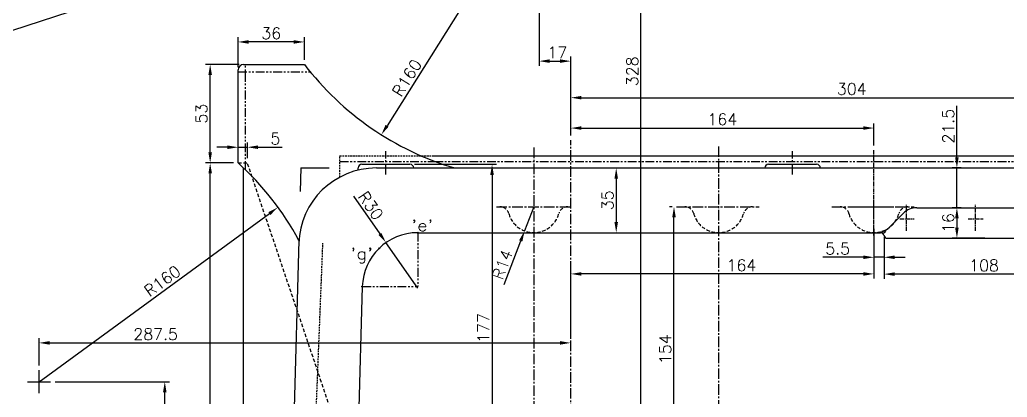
# Model space of a CAD drawing. Header units: millimetres. Extents: x -3508 to 12243, y -3609 to 4092.
# Drawn here: x 7053 to 7587, y 3577 to 3781 of the extents above; entities that cross this region are included whole.
import ezdxf

# ---------------------------------------------------------------- set-up
doc = ezdxf.new("R2010")
doc.units = ezdxf.units.MM
doc.header["$LTSCALE"] = 0.3
doc.header["$PDSIZE"] = -50
for name, pattern in [('CENTER2', [28.575, 19.05, -3.175, 3.175, -3.175]), ('HIDDEN', [9.525, 6.35, -3.175]), ('HIDDEN2', [4.7625, 3.175, -1.5875]), ('PHANTOM2', [31.75, 15.875, -3.175, 3.175, -3.175, 3.175, -3.175])]:
    doc.linetypes.add(name, pattern=pattern)
for name, color, linetype in [('center', 1, 'CENTER2'), ('CHAIN ...', 8, 'PHANTOM2'), ('h', 4, 'HIDDEN'), ('hidden', 4, 'HIDDEN2')]:
    doc.layers.add(name, color=color, linetype=linetype)
doc.styles.add('rs', font='romans.shx')
doc.styles.get("Standard").update_dxf_attribs({"font": 'romans.shx', "width": 1.2})
doc.dimstyles.new('sarab', dxfattribs={"dimscale": 3, "dimtxt": 2.5, "dimasz": 2.3, "dimexe": 1, "dimexo": 1, "dimtad": 1, "dimdec": 3, "dimdsep": 46, "dimtxsty": 'rs', "dimcen": 0, "dimclrd": 1, "dimclre": 1, "dimclrt": 7, "dimadec": 3, "dimazin": 2, "dimtfac": 1, "dimtdec": 3, "dimtmove": 0, "dimatfit": 3, "dimfxl": 0, "dimarcsym": 0})

# ---------------------------------------------------------------- blocks, each defined once
blk = doc.blocks.new('*D483')
at = {"color": 1, "lineweight": -2, "transparency": 16777216}
for p, q in [((7168.4, 3703.54), (7153.28, 3703.54)), ((7155.78, 3353.76), (7155.78, 3697.79)), ((7168.4, 3348.01), (7153.28, 3348.01))]:
    blk.add_line(p, q, dxfattribs=at)
at = {"color": 1, "transparency": 16777216}
for points in [[(7154.82, 3697.79), (7156.74, 3697.79), (7155.78, 3703.54)], [(7154.82, 3353.76), (7156.74, 3353.76), (7155.78, 3348.01)]]:
    blk.add_solid(points, dxfattribs=at)
at = {"layer": 'Defpoints', "color": 0, "transparency": 16777216}
for p in [(7155.78, 3703.54), (7170.9, 3703.54), (7170.9, 3348.01)]:
    blk.add_point(p, dxfattribs=at)
at = {"color": 7, "transparency": 16777216, "insert": (7151.09, 3525.77), "char_height": 6.25, "attachment_point": 5, "rotation": 90, "style": 'rs'}
blk.add_mtext('355.5', dxfattribs=at)
blk = doc.blocks.new('*D486')
at = {"color": 1, "lineweight": -2, "transparency": 16777216}
for p, q in [((7353.4, 3700.77), (7377.99, 3700.77)), ((7375.49, 3695.02), (7375.49, 3671.52)), ((7353.4, 3665.77), (7377.99, 3665.77))]:
    blk.add_line(p, q, dxfattribs=at)
at = {"color": 1, "transparency": 16777216}
for points in [[(7374.53, 3695.02), (7376.45, 3695.02), (7375.49, 3700.77)], [(7374.53, 3671.52), (7376.45, 3671.52), (7375.49, 3665.77)]]:
    blk.add_solid(points, dxfattribs=at)
at = {"layer": 'Defpoints', "color": 0, "transparency": 16777216}
for p in [(7350.9, 3700.77), (7350.9, 3665.77), (7375.49, 3665.77)]:
    blk.add_point(p, dxfattribs=at)
at = {"color": 7, "transparency": 16777216, "insert": (7370.8, 3683.27), "char_height": 6.25, "attachment_point": 5, "rotation": 90, "style": 'rs'}
blk.add_mtext('35', dxfattribs=at)
blk = doc.blocks.new('*D489')
at = {"color": 1, "lineweight": -2, "transparency": 16777216}
blk.add_line((7063.22, 3585.2), (7187.81, 3676.13), dxfattribs=at)
at = {"color": 1, "transparency": 16777216}
blk.add_solid([(7187.25, 3676.91), (7188.38, 3675.36), (7192.46, 3679.52)], dxfattribs=at)
at = {"layer": 'Defpoints', "color": 0, "transparency": 16777216}
for p in [(7192.46, 3679.52), (7063.22, 3585.2)]:
    blk.add_point(p, dxfattribs=at)
at = {"color": 7, "transparency": 16777216, "insert": (7129.9, 3639.67), "char_height": 6.25, "attachment_point": 5, "rotation": 36.1226, "style": 'rs'}
blk.add_mtext('R160', dxfattribs=at)
blk = doc.blocks.new('*D703')
at = {"color": 1, "lineweight": -2, "transparency": 16777216}
for p, q in [((7071.97, 3585.2), (7133.73, 3585.2)), ((7131.23, 3531.52), (7131.23, 3579.45)), ((7131.23, 3525.77), (7128.73, 3525.77))]:
    blk.add_line(p, q, dxfattribs=at)
at = {"color": 1, "transparency": 16777216}
for points in [[(7130.27, 3579.45), (7132.19, 3579.45), (7131.23, 3585.2)], [(7130.27, 3531.52), (7132.19, 3531.52), (7131.23, 3525.77)]]:
    blk.add_solid(points, dxfattribs=at)
at = {"layer": 'Defpoints', "color": 0, "transparency": 16777216}
for p in [(7069.47, 3585.2), (7131.23, 3585.2), (7133.73, 3525.77)]:
    blk.add_point(p, dxfattribs=at)
at = {"color": 7, "transparency": 16777216, "insert": (7126.54, 3555.49), "char_height": 6.25, "attachment_point": 5, "rotation": 90, "style": 'rs'}
blk.add_mtext('59.5', dxfattribs=at)
blk = doc.blocks.new('*D704')
at = {"color": 1, "lineweight": -2, "transparency": 16777216}
for p, q in [((7063.22, 3593.95), (7063.22, 3608.68)), ((7068.97, 3606.18), (7345.15, 3606.18))]:
    blk.add_line(p, q, dxfattribs=at)
at = {"color": 1, "transparency": 16777216}
for points in [[(7068.97, 3607.14), (7068.97, 3605.22), (7063.22, 3606.18)], [(7345.15, 3607.14), (7345.15, 3605.22), (7350.9, 3606.18)]]:
    blk.add_solid(points, dxfattribs=at)
at = {"layer": 'Defpoints', "color": 0, "transparency": 16777216}
for p in [(7350.9, 3606.18), (7350.9, 3606.18), (7063.22, 3591.45)]:
    blk.add_point(p, dxfattribs=at)
at = {"color": 7, "transparency": 16777216, "insert": (7126.27, 3610.87), "char_height": 6.25, "attachment_point": 5, "style": 'rs'}
blk.add_mtext('287.5', dxfattribs=at)
blk = doc.blocks.new('*D709')
at = {"color": 1, "lineweight": -2, "transparency": 16777216}
for p, q in [((7514.9, 3667.82), (7514.9, 3640.97)), ((7350.9, 3608.68), (7350.9, 3645.97)), ((7509.15, 3643.47), (7356.65, 3643.47))]:
    blk.add_line(p, q, dxfattribs=at)
at = {"color": 1, "transparency": 16777216}
for points in [[(7356.65, 3644.43), (7356.65, 3642.51), (7350.9, 3643.47)], [(7509.15, 3644.43), (7509.15, 3642.51), (7514.9, 3643.47)]]:
    blk.add_solid(points, dxfattribs=at)
at = {"layer": 'Defpoints', "color": 0, "transparency": 16777216}
for p in [(7514.9, 3670.32), (7350.9, 3643.47), (7350.9, 3606.18)]:
    blk.add_point(p, dxfattribs=at)
at = {"color": 7, "transparency": 16777216, "insert": (7443.24, 3648.16), "char_height": 6.25, "attachment_point": 5, "style": 'rs'}
blk.add_mtext('164', dxfattribs=at)
blk = doc.blocks.new('*D710')
at = {"color": 1, "lineweight": -2, "transparency": 16777216}
for p, q in [((7514.9, 3663.27), (7514.9, 3649.98)), ((7520.4, 3663.27), (7520.4, 3649.98)), ((7509.15, 3652.48), (7487.18, 3652.48)), ((7520.4, 3652.48), (7514.9, 3652.48)), ((7526.15, 3652.48), (7531.9, 3652.48))]:
    blk.add_line(p, q, dxfattribs=at)
at = {"color": 1, "transparency": 16777216}
for points in [[(7509.15, 3653.43), (7509.15, 3651.52), (7514.9, 3652.48)], [(7526.15, 3653.43), (7526.15, 3651.52), (7520.4, 3652.48)]]:
    blk.add_solid(points, dxfattribs=at)
at = {"layer": 'Defpoints', "color": 0, "transparency": 16777216}
for p in [(7514.9, 3665.77), (7520.4, 3665.77), (7520.4, 3652.48)]:
    blk.add_point(p, dxfattribs=at)
at = {"color": 7, "transparency": 16777216, "insert": (7495.29, 3657.16), "char_height": 6.25, "attachment_point": 5, "style": 'rs'}
blk.add_mtext('5.5', dxfattribs=at)
blk = doc.blocks.new('*D711')
at = {"color": 1, "lineweight": -2, "transparency": 16777216}
for p, q in [((7520.4, 3661.57), (7520.4, 3640.87)), ((7628.57, 3663.27), (7628.57, 3640.87)), ((7622.82, 3643.37), (7526.15, 3643.37))]:
    blk.add_line(p, q, dxfattribs=at)
at = {"color": 1, "transparency": 16777216}
for points in [[(7526.15, 3644.33), (7526.15, 3642.41), (7520.4, 3643.37)], [(7622.82, 3644.33), (7622.82, 3642.41), (7628.57, 3643.37)]]:
    blk.add_solid(points, dxfattribs=at)
at = {"layer": 'Defpoints', "color": 0, "transparency": 16777216}
for p in [(7628.57, 3665.77), (7520.4, 3664.07), (7520.4, 3643.37)]:
    blk.add_point(p, dxfattribs=at)
at = {"color": 7, "transparency": 16777216, "insert": (7574.49, 3648.06), "char_height": 6.25, "attachment_point": 5, "style": 'rs'}
blk.add_mtext('108', dxfattribs=at)
blk = doc.blocks.new('*D723')
at = {"color": 1, "lineweight": -2, "transparency": 16777216}
blk.add_line((7333.75, 3854.07), (7251.48, 3723.59), dxfattribs=at)
at = {"color": 1, "transparency": 16777216}
blk.add_solid([(7250.67, 3724.1), (7252.29, 3723.08), (7248.41, 3718.73)], dxfattribs=at)
at = {"layer": 'Defpoints', "color": 0, "transparency": 16777216}
for p in [(7333.75, 3854.07), (7248.41, 3718.73)]:
    blk.add_point(p, dxfattribs=at)
at = {"color": 7, "transparency": 16777216, "insert": (7262.27, 3749.49), "char_height": 6.25, "attachment_point": 5, "rotation": 57.7679, "style": 'rs'}
blk.add_mtext('R160', dxfattribs=at)
blk = doc.blocks.new('*D725')
at = {"color": 1, "lineweight": -2, "transparency": 16777216}
for p, q in [((7333.75, 3845.32), (7333.75, 3756.05)), ((7339.5, 3758.55), (7345.15, 3758.55)), ((7350.9, 3718.39), (7350.9, 3761.05))]:
    blk.add_line(p, q, dxfattribs=at)
at = {"color": 1, "transparency": 16777216}
for points in [[(7339.5, 3759.51), (7339.5, 3757.6), (7333.75, 3758.55)], [(7345.15, 3759.51), (7345.15, 3757.6), (7350.9, 3758.55)]]:
    blk.add_solid(points, dxfattribs=at)
at = {"layer": 'Defpoints', "color": 0, "transparency": 16777216}
for p in [(7333.75, 3847.82), (7350.9, 3758.55), (7350.9, 3715.89)]:
    blk.add_point(p, dxfattribs=at)
at = {"color": 7, "transparency": 16777216, "insert": (7343.63, 3763.24), "char_height": 6.25, "attachment_point": 5, "style": 'rs'}
blk.add_mtext('17', dxfattribs=at)
blk = doc.blocks.new('*D726')
at = {"color": 1, "lineweight": -2, "transparency": 16777216}
for p, q in [((7342.5, 3854.07), (7391.35, 3854.07)), ((7388.85, 3531.52), (7388.85, 3848.32)), ((7353.4, 3525.77), (7391.35, 3525.77))]:
    blk.add_line(p, q, dxfattribs=at)
at = {"color": 1, "transparency": 16777216}
for points in [[(7387.89, 3848.32), (7389.81, 3848.32), (7388.85, 3854.07)], [(7387.89, 3531.52), (7389.81, 3531.52), (7388.85, 3525.77)]]:
    blk.add_solid(points, dxfattribs=at)
at = {"layer": 'Defpoints', "color": 0, "transparency": 16777216}
for p in [(7340, 3854.07), (7388.85, 3854.07), (7350.9, 3525.77)]:
    blk.add_point(p, dxfattribs=at)
at = {"color": 7, "transparency": 16777216, "insert": (7384.17, 3753.04), "char_height": 6.25, "attachment_point": 5, "rotation": 90, "style": 'rs'}
blk.add_mtext('328', dxfattribs=at)
blk = doc.blocks.new('*D419')
at = {"color": 1, "lineweight": -2, "transparency": 16777216}
for p, q in [((7559.81, 3706.52), (7559.81, 3734.45)), ((7562.15, 3700.77), (7557.31, 3700.77)), ((7559.81, 3679.27), (7559.81, 3700.77)), ((7562.15, 3679.27), (7557.31, 3679.27)), ((7559.81, 3673.52), (7559.81, 3667.77))]:
    blk.add_line(p, q, dxfattribs=at)
at = {"color": 1, "transparency": 16777216}
for points in [[(7558.85, 3706.52), (7560.77, 3706.52), (7559.81, 3700.77)], [(7558.85, 3673.52), (7560.77, 3673.52), (7559.81, 3679.27)]]:
    blk.add_solid(points, dxfattribs=at)
at = {"layer": 'Defpoints', "color": 0, "transparency": 16777216}
for p in [(7564.65, 3700.77), (7559.81, 3679.27), (7564.65, 3679.27)]:
    blk.add_point(p, dxfattribs=at)
at = {"color": 7, "transparency": 16777216, "insert": (7555.12, 3723.36), "char_height": 6.25, "attachment_point": 5, "rotation": 90, "style": 'rs'}
blk.add_mtext('21.5', dxfattribs=at)
blk = doc.blocks.new('*D501')
at = {"color": 1, "lineweight": -2, "transparency": 16777216}
for p, q in [((7171.4, 3756.77), (7153.28, 3756.77)), ((7155.78, 3709.29), (7155.78, 3751.02)), ((7168.4, 3703.54), (7153.28, 3703.54))]:
    blk.add_line(p, q, dxfattribs=at)
at = {"color": 1, "transparency": 16777216}
for points in [[(7154.82, 3751.02), (7156.74, 3751.02), (7155.78, 3756.77)], [(7154.82, 3709.29), (7156.74, 3709.29), (7155.78, 3703.54)]]:
    blk.add_solid(points, dxfattribs=at)
at = {"layer": 'Defpoints', "color": 0, "transparency": 16777216}
for p in [(7155.78, 3756.77), (7173.9, 3756.77), (7170.9, 3703.54)]:
    blk.add_point(p, dxfattribs=at)
at = {"color": 7, "transparency": 16777216, "insert": (7151.09, 3730.16), "char_height": 6.25, "attachment_point": 5, "rotation": 90, "style": 'rs'}
blk.add_mtext('53', dxfattribs=at)
blk = doc.blocks.new('*D502')
at = {"color": 1, "lineweight": -2, "transparency": 16777216}
for p, q in [((7170.9, 3755.27), (7170.9, 3771.42)), ((7200.98, 3768.92), (7176.65, 3768.92)), ((7206.73, 3759.27), (7206.73, 3771.42))]:
    blk.add_line(p, q, dxfattribs=at)
at = {"color": 1, "transparency": 16777216}
for points in [[(7176.65, 3769.88), (7176.65, 3767.96), (7170.9, 3768.92)], [(7200.98, 3769.88), (7200.98, 3767.96), (7206.73, 3768.92)]]:
    blk.add_solid(points, dxfattribs=at)
at = {"layer": 'Defpoints', "color": 0, "transparency": 16777216}
for p in [(7170.9, 3768.92), (7206.73, 3756.77), (7170.9, 3752.77)]:
    blk.add_point(p, dxfattribs=at)
at = {"color": 7, "transparency": 16777216, "insert": (7188.82, 3773.61), "char_height": 6.25, "attachment_point": 5, "style": 'rs'}
blk.add_mtext('36', dxfattribs=at)
blk = doc.blocks.new('*D549')
at = {"color": 1, "lineweight": -2, "transparency": 16777216}
for p, q in [((7405.67, 3679.77), (7404.24, 3679.77)), ((7406.74, 3531.52), (7406.74, 3674.02))]:
    blk.add_line(p, q, dxfattribs=at)
at = {"color": 1, "transparency": 16777216}
for points in [[(7405.78, 3674.02), (7407.7, 3674.02), (7406.74, 3679.77)], [(7405.78, 3531.52), (7407.7, 3531.52), (7406.74, 3525.77)]]:
    blk.add_solid(points, dxfattribs=at)
at = {"layer": 'Defpoints', "color": 0, "transparency": 16777216}
for p in [(7406.74, 3679.77), (7408.17, 3679.77), (7406.74, 3525.77)]:
    blk.add_point(p, dxfattribs=at)
at = {"color": 7, "transparency": 16777216, "insert": (7402.05, 3602.77), "char_height": 6.25, "attachment_point": 5, "rotation": 90, "style": 'rs'}
blk.add_mtext('154', dxfattribs=at)
blk = doc.blocks.new('*D554')
at = {"color": 1, "lineweight": -2, "transparency": 16777216}
for p, q in [((7350.9, 3718.39), (7350.9, 3724.85)), ((7514.9, 3712.96), (7514.9, 3724.85)), ((7356.65, 3722.35), (7509.15, 3722.35))]:
    blk.add_line(p, q, dxfattribs=at)
at = {"color": 1, "transparency": 16777216}
for points in [[(7356.65, 3723.31), (7356.65, 3721.4), (7350.9, 3722.35)], [(7509.15, 3723.31), (7509.15, 3721.4), (7514.9, 3722.35)]]:
    blk.add_solid(points, dxfattribs=at)
at = {"layer": 'Defpoints', "color": 0, "transparency": 16777216}
for p in [(7514.9, 3722.35), (7350.9, 3715.89), (7514.9, 3710.46)]:
    blk.add_point(p, dxfattribs=at)
at = {"color": 7, "transparency": 16777216, "insert": (7432.9, 3727.04), "char_height": 6.25, "attachment_point": 5, "style": 'rs'}
blk.add_mtext('164', dxfattribs=at)
blk = doc.blocks.new('*D555')
at = {"color": 1, "lineweight": -2, "transparency": 16777216}
for p, q in [((7350.9, 3718.39), (7350.9, 3741.28)), ((7654.9, 3713), (7654.9, 3741.28)), ((7356.65, 3738.78), (7649.15, 3738.78))]:
    blk.add_line(p, q, dxfattribs=at)
at = {"color": 1, "transparency": 16777216}
for points in [[(7356.65, 3739.73), (7356.65, 3737.82), (7350.9, 3738.78)], [(7649.15, 3739.73), (7649.15, 3737.82), (7654.9, 3738.78)]]:
    blk.add_solid(points, dxfattribs=at)
at = {"layer": 'Defpoints', "color": 0, "transparency": 16777216}
for p in [(7654.9, 3738.78), (7350.9, 3715.89), (7654.9, 3710.5)]:
    blk.add_point(p, dxfattribs=at)
at = {"color": 7, "transparency": 16777216, "insert": (7502.9, 3743.46), "char_height": 6.25, "attachment_point": 5, "style": 'rs'}
blk.add_mtext('304', dxfattribs=at)
blk = doc.blocks.new('*D560')
at = {"color": 1, "lineweight": -2, "transparency": 16777216}
for p, q in [((7330.9, 3679.77), (7325.88, 3666.7)), ((7314.78, 3637.77), (7323.82, 3661.33))]:
    blk.add_line(p, q, dxfattribs=at)
at = {"color": 1, "transparency": 16777216}
blk.add_solid([(7322.93, 3661.68), (7324.72, 3660.99), (7325.88, 3666.7)], dxfattribs=at)
at = {"layer": 'Defpoints', "color": 0, "transparency": 16777216}
for p in [(7330.9, 3679.77), (7325.88, 3666.7)]:
    blk.add_point(p, dxfattribs=at)
at = {"color": 7, "transparency": 16777216, "insert": (7313.89, 3648.55), "char_height": 6.25, "attachment_point": 5, "rotation": 68.9995, "style": 'rs'}
blk.add_mtext('R14', dxfattribs=at)
blk = doc.blocks.new('*D389')
at = {"color": 1, "lineweight": -2, "transparency": 16777216}
for p, q in [((7559.81, 3673.52), (7559.81, 3668.52)), ((7574.88, 3662.77), (7557.31, 3662.77))]:
    blk.add_line(p, q, dxfattribs=at)
at = {"color": 1, "transparency": 16777216}
for points in [[(7558.85, 3673.52), (7560.77, 3673.52), (7559.81, 3679.27)], [(7558.85, 3668.52), (7560.77, 3668.52), (7559.81, 3662.77)]]:
    blk.add_solid(points, dxfattribs=at)
at = {"layer": 'Defpoints', "color": 0, "transparency": 16777216}
for p in [(7559.81, 3679.27), (7559.81, 3662.77), (7577.38, 3662.77)]:
    blk.add_point(p, dxfattribs=at)
at = {"color": 7, "transparency": 16777216, "insert": (7555.12, 3671.02), "char_height": 6.25, "attachment_point": 5, "rotation": 90, "style": 'rs'}
blk.add_mtext('16', dxfattribs=at)
blk = doc.blocks.new('*D569')
at = {"color": 1, "lineweight": -2, "transparency": 16777216}
for p, q in [((7233.36, 3685.56), (7247.62, 3665.1)), ((7268.07, 3635.77), (7250.91, 3660.38))]:
    blk.add_line(p, q, dxfattribs=at)
at = {"color": 1, "transparency": 16777216}
blk.add_solid([(7248.41, 3665.65), (7246.84, 3664.55), (7250.91, 3660.38)], dxfattribs=at)
at = {"layer": 'Defpoints', "color": 0, "transparency": 16777216}
for p in [(7250.91, 3660.38), (7268.07, 3635.77)]:
    blk.add_point(p, dxfattribs=at)
at = {"color": 7, "transparency": 16777216, "insert": (7242.69, 3680.37), "char_height": 6.25, "attachment_point": 5, "rotation": 304.8832, "style": 'rs'}
blk.add_mtext('R30', dxfattribs=at)
blk = doc.blocks.new('*D619')
at = {"color": 1, "lineweight": -2, "transparency": 16777216}
for p, q in [((7170.9, 3706.04), (7170.9, 3714.48)), ((7175.9, 3706.04), (7175.9, 3714.48)), ((7165.15, 3711.98), (7159.4, 3711.98)), ((7170.9, 3711.98), (7175.9, 3711.98)), ((7181.65, 3711.98), (7194.69, 3711.98))]:
    blk.add_line(p, q, dxfattribs=at)
at = {"color": 1, "transparency": 16777216}
for points in [[(7165.15, 3712.94), (7165.15, 3711.02), (7170.9, 3711.98)], [(7181.65, 3712.94), (7181.65, 3711.02), (7175.9, 3711.98)]]:
    blk.add_solid(points, dxfattribs=at)
at = {"layer": 'Defpoints', "color": 0, "transparency": 16777216}
for p in [(7175.9, 3711.98), (7170.9, 3703.54), (7175.9, 3703.54)]:
    blk.add_point(p, dxfattribs=at)
at = {"color": 7, "transparency": 16777216, "insert": (7191.05, 3716.67), "char_height": 6.25, "attachment_point": 5, "style": 'rs'}
blk.add_mtext('5', dxfattribs=at)
blk = doc.blocks.new('*D410')
at = {"color": 1, "lineweight": -2, "transparency": 16777216}
for p, q in [((7266.4, 3702.77), (7310.79, 3702.77)), ((7308.29, 3697.02), (7308.29, 3531.52))]:
    blk.add_line(p, q, dxfattribs=at)
at = {"color": 1, "transparency": 16777216}
for points in [[(7307.33, 3697.02), (7309.25, 3697.02), (7308.29, 3702.77)], [(7307.33, 3531.52), (7309.25, 3531.52), (7308.29, 3525.77)]]:
    blk.add_solid(points, dxfattribs=at)
at = {"layer": 'Defpoints', "color": 0, "transparency": 16777216}
for p in [(7263.9, 3702.77), (7308.29, 3525.77), (7308.29, 3525.77)]:
    blk.add_point(p, dxfattribs=at)
at = {"color": 7, "transparency": 16777216, "insert": (7303.6, 3614.27), "char_height": 6.25, "attachment_point": 5, "rotation": 90, "style": 'rs'}
blk.add_mtext('177', dxfattribs=at)
blk = doc.blocks.new('_DatumFilled')
at = {"color": 0, "linetype": 'ByBlock'}
blk.add_solid([(0, 0.577), (-1, 0), (0, -0.577)], dxfattribs=at)

msp = doc.modelspace()

# ---------------------------------------------------------------- hatches: boundary and pattern name
for points in [[(7267.8199, 3665.7725, 0.00104167), (7267.8199, 3665.7714, -0.00208334), (7268.0699, 3665.7725), (7268.3199, 3665.7725, 1)], [(7268.1699, 3665.7725), (7268.0699, 3665.7725, 0.00208334), (7267.8199, 3665.7714, 0.53922963), (7268.1699, 3665.5433)], [(7268.3199, 3665.7725), (7268.1699, 3665.7725), (7268.1699, 3665.5433, 0.29821663)], [(7247.3418, 3657.4599, 0.67487058), (7246.9118, 3657.2865, 0.19628484), (7246.9832, 3657.1115, -0.0041667)], [(7247.4118, 3657.2865, 0.19412212), (7247.3418, 3657.4599, 0.0041667), (7246.9832, 3657.1115, 0.67184263)], [(7238.0821, 3636.6293, -0.00208334), (7238.0903, 3636.8791, 0.42383287), (7237.8321, 3636.6293, 0.40587199), (7238.075, 3636.3794)], [(7238.3321, 3636.6293), (7238.0821, 3636.6293), (7238.075, 3636.3794, 0.42260463)], [(7238.0903, 3636.8791, 0.00208334), (7238.0821, 3636.6293), (7238.3321, 3636.6293, 0.40465924)]]:
    msp.add_hatch(color=256).paths.add_polyline_path(points)

# ---------------------------------------------------------------- linework, layer by layer
for p, q in [((2666.3122, 2346.5266), (8019.6586, 4091.8082)), ((7173.9005, 3756.7725), (7206.7338, 3756.7725)), ((7170.9005, 3703.5399), (7170.9005, 3753.7725)), ((7237.9005, 3702.7725), (7263.9005, 3702.7725)), ((7277.0048, 3707.2725), (7738.1505, 3707.2725)), ((7457.9005, 3702.7725), (7483.9005, 3702.7725)), ((7173.9005, 3350.8061), (7173.9005, 3700.7388)), ((7204.9005, 3700.7725), (7204.5356, 3688.0006)), ((7204.9005, 3700.7725), (7219.6566, 3700.7725)), ((7209.4005, 3700.7725), (7220.1848, 3700.7725)), ((7235.9005, 3699.609), (7235.9005, 3700.7725)), ((7245.7176, 3700.7725), (7755.4637, 3700.7725)), ((7530.9715, 3676.3435), (7523.3294, 3668.7014)), ((7538.0426, 3679.2725), (7610.9302, 3679.2725)), ((7268.0699, 3665.7725), (7518.4005, 3665.7725)), ((7519.2808, 3665.7725), (7520.4005, 3665.7725)), ((7521.1987, 3666.5707), (7520.4005, 3665.7725)), ((7203.7821, 3661.629), (7199.9005, 3525.7725)), ((7522.2162, 3662.7725), (7626.5847, 3662.7725)), ((7238.0821, 3636.6293), (7234.8862, 3524.7729))]:
    msp.add_line(p, q)
at = {"color": 1}
for p, q in [((7063.2163, 3578.9509), (7063.2163, 3591.4509)), ((7056.9663, 3585.2009), (7069.4663, 3585.2009))]:
    msp.add_line(p, q, dxfattribs=at)
for centre in [(7268.0699, 3665.7725), (7247.1618, 3657.2865), (7238.0821, 3636.6293)]:
    msp.add_circle(centre, 0.25)
for centre, radius, start, end in [((7173.9005, 3753.7725), 3, 90, 180), ((7333.7484, 3854.0725), 160, 217.454051, 253.360422), ((7063.2163, 3585.2009), 160, 28.533718, 47.698951), ((7237.9005, 3700.7725), 2, 90, 180), ((7263.9005, 3700.7725), 2, 0, 90), ((7457.9005, 3700.7725), 2, 90, 180), ((7483.9005, 3700.7725), 2, 0, 90), ((7245.7176, 3658.7725), 42, 90, 178.363423), ((7538.0426, 3669.2725), 10, 90, 135), ((7268.0699, 3635.7725), 30, 90, 178.363423), ((7516.2583, 3675.7725), 10, 270, 315), ((7518.4005, 3663.7725), 2, 14.477512, 90), ((7522.2735, 3664.7725), 2, 194.477512, 270)]:
    msp.add_arc(centre, radius, start, end)
at = {"layer": 'center'}
for p, q in [((7350.9005, 3130.247), (7350.9005, 3715.8909)), ((7250.9005, 3697.3228), (7250.9005, 3709.8077)), ((7330.9005, 3711.7666), (7330.9005, 3343.2102)), ((7430.9005, 3712.4304), (7430.9005, 3342.8695)), ((7470.9005, 3697.3228), (7470.9005, 3709.8077)), ((7514.9005, 3664.282), (7514.9005, 3683.1603)), ((7310.6664, 3679.7725), (7350.9136, 3679.7725)), ((7408.1682, 3679.7725), (7452.7626, 3679.7725)), ((7492.1682, 3679.7725), (7536.7626, 3679.7725)), ((7504.7435, 3679.7725), (7525.6203, 3679.7725))]:
    msp.add_line(p, q, dxfattribs=at)
at = {"layer": 'center', "ltscale": 0.4}
for p, q in [((7514.9005, 3670.3243), (7514.9005, 3710.4557)), ((7532.5005, 3666.7725), (7532.5005, 3680.7725)), ((7569.9005, 3666.7725), (7569.9005, 3680.7725)), ((7528.8983, 3673.2725), (7536.7432, 3673.2725)), ((7565.9695, 3673.2725), (7573.9374, 3673.2725))]:
    msp.add_line(p, q, dxfattribs=at)
at = {"layer": 'CHAIN ...'}
for p, q in [((7174.9005, 3699.7725), (7174.9005, 3756.7725)), ((7170.9005, 3752.7725), (7209.9005, 3752.7725)), ((7225.9011, 3704.2725), (7277.0048, 3704.2725)), ((7277.0048, 3704.2725), (7738.1505, 3704.2725)), ((7268.1699, 3665.7725), (7268.1699, 3636.6293)), ((7238.0821, 3636.6293), (7268.1699, 3636.6293))]:
    msp.add_line(p, q, dxfattribs=at)
at = {"layer": 'h'}
for p in [(7170.9005, 3703.5399), (7225.1408, 3557.7767)]:
    msp.add_line(p, (7175.9005, 3703.5399), dxfattribs=at)
for centre, radius, start, end in [((7312.5702, 3674.7725), 5, 15.257523, 90), ((7330.9005, 3679.7725), 14, 195.257523, 344.742477), ((7349.2308, 3674.7725), 5, 90, 164.742477), ((7412.5702, 3674.7725), 5, 15.257523, 90), ((7430.9005, 3679.7725), 14, 195.257523, 344.742477), ((7449.2308, 3674.7725), 5, 90, 164.742477), ((7496.5702, 3674.7725), 5, 15.257523, 90), ((7514.9005, 3679.7725), 14, 195.257523, 344.742477), ((7533.2308, 3674.7725), 5, 90, 164.742477)]:
    msp.add_arc(centre, radius, start, end, dxfattribs=at)
at = {"layer": 'hidden'}
for p, q in [((7225.9011, 3707.2725), (7277.0048, 3707.2725)), ((7225.9011, 3695.8036), (7225.9011, 3707.2725)), ((7211.3933, 3525.4127), (7216.7804, 3660.0914))]:
    msp.add_line(p, q, dxfattribs=at)

# ---------------------------------------------------------------- texts
at = {"width": 1.2}
for s, p in [("'e'", (7264.5786, 3666.6652)), ("'g'", (7231.7034, 3651.4044))]:
    msp.add_text(s, height=6.1, dxfattribs=at).set_placement(p)

# ---------------------------------------------------------------- dimensions: what is measured, and where the dimension line sits
for center, mpoint, picture, middle in [((7333.7484, 3854.0725), (7248.4123, 3718.7294), '*D723', (7266.2319, 3746.9913)), ((7063.2163, 3585.2009), (7192.4575, 3679.5233), '*D489', (7132.6606, 3635.8825))]:
    dim = msp.add_radius_dim(center=center, mpoint=mpoint, dimstyle='sarab', override={"dimscale": 2.5, "dimdec": 2, "dimadec": 2, "dimtdec": 2, "dimatfit": 0})
    dim.commit()
    dim.dimension.update_dxf_attribs({"geometry": picture, "text_midpoint": middle, "dimtype": 164})
dim = msp.add_linear_dim(base=(7388.8532, 3854.0725), p1=(7350.9005, 3525.7725), p2=(7339.9984, 3854.0725), angle=90, text='328', dimstyle='sarab', override={"dimscale": 2.5, "dimdec": 2, "dimadec": 2, "dimtdec": 2, "dimatfit": 0})
dim.commit()
dim.dimension.update_dxf_attribs({"geometry": '*D726', "text_midpoint": (7388.8532, 3753.0388), "dimtype": 160})
for base, p1, p2, text, picture, middle in [((7350.9005, 3758.554), (7333.7484, 3847.8225), (7350.9005, 3715.8909), '17', '*D725', (7343.632, 3758.554)), ((7350.9005, 3606.1794), (7063.2163, 3591.4509), (7350.9005, 3606.1794), '287.5', '*D704', (7126.2683, 3606.1794))]:
    dim = msp.add_linear_dim(base=base, p1=p1, p2=p2, text=text, dimstyle='sarab', override={"dimscale": 2.5, "dimdec": 2, "dimadec": 2, "dimtdec": 2, "dimatfit": 0})
    dim.commit()
    dim.dimension.update_dxf_attribs({"geometry": picture, "text_midpoint": middle, "dimtype": 160})
for base, p1, p2, text, picture, middle in [((7170.9005, 3768.9206), (7206.7338, 3756.7725), (7170.9005, 3752.7725), '36', '*D502', (7188.8171, 3773.6081)), ((7520.4005, 3643.3733), (7628.5723, 3665.7725), (7520.4005, 3664.0711), '108', '*D711', (7574.4864, 3648.0608))]:
    dim = msp.add_linear_dim(base=base, p1=p1, p2=p2, text=text, dimstyle='sarab', override={"dimscale": 2.5, "dimdec": 2, "dimadec": 2, "dimtdec": 2, "dimatfit": 0})
    dim.commit()
    dim.dimension.update_dxf_attribs({"geometry": picture, "text_midpoint": middle})
for base, p1, p2, text, override, picture, middle in [((7155.7782, 3756.7725), (7170.9005, 3703.5399), (7173.9005, 3756.7725), '53', {"dimscale": 2.5, "dimdec": 2, "dimadec": 2, "dimtdec": 2, "dimatfit": 0}, '*D501', (7151.0907, 3730.1562)), ((7155.7782, 3703.5399), (7170.9005, 3348.005), (7170.9005, 3703.5399), '355.5', {"dimscale": 2.5, "dimdec": 2, "dimadec": 2, "dimtdec": 2, "dimatfit": 0}, '*D483', (7151.0907, 3525.7725)), ((7559.8124, 3662.7725), (7559.8124, 3679.2725), (7577.382, 3662.7725), '16', {"dimscale": 2.5, "dimdec": 2, "dimadec": 2, "dimtdec": 2}, '*D389', (7555.1249, 3671.0225)), ((7131.2276, 3585.2009), (7133.7276, 3525.7725), (7069.4663, 3585.2009), '59.5', {"dimscale": 2.5, "dimdec": 2, "dimadec": 2, "dimtdec": 2, "dimatfit": 0}, '*D703', (7126.5401, 3555.4867))]:
    dim = msp.add_linear_dim(base=base, p1=p1, p2=p2, angle=90, text=text, dimstyle='sarab', override=override)
    dim.commit()
    dim.dimension.update_dxf_attribs({"geometry": picture, "text_midpoint": middle})
for base, p1, p2, override, picture, middle in [((7654.9005, 3738.7751), (7350.9005, 3715.8909), (7654.9005, 3710.5034), {"dimscale": 2.5, "dimdec": 2, "dimadec": 2, "dimtdec": 2, "dimatfit": 0}, '*D555', (7502.9005, 3743.4626)), ((7514.9005, 3722.3535), (7350.9005, 3715.8909), (7514.9005, 3710.4557), {"dimscale": 2.5, "dimdec": 2, "dimadec": 2, "dimtdec": 2, "dimatfit": 0}, '*D554', (7432.9005, 3727.041)), ((7175.9005, 3711.9776), (7170.9005, 3703.5399), (7175.9005, 3703.5399), {"dimscale": 2.5, "dimdec": 2, "dimcen": 2.5, "dimadec": 2, "dimtdec": 2}, '*D619', (7191.0463, 3716.6651))]:
    dim = msp.add_linear_dim(base=base, p1=p1, p2=p2, dimstyle='sarab', override=override)
    dim.commit()
    dim.dimension.update_dxf_attribs({"geometry": picture, "text_midpoint": middle})
for base, p1, p2, override, picture, middle in [((7559.8124, 3679.2725), (7564.6548, 3700.7725), (7564.6548, 3679.2725), {"dimscale": 2.5, "dimdec": 2, "dimadec": 2, "dimtdec": 2, "dimatfit": 0}, '*D419', (7559.8124, 3723.3588)), ((7308.2904, 3525.7725), (7263.9005, 3702.7725), (7308.2904, 3525.7725), {"dimscale": 2.5, "dimtoh": 1, "dimdec": 2, "dimcen": 2.5, "dimadec": 1, "dimtdec": 2, "dimldrblk": 'DatumFilled'}, '*D410', (7308.2904, 3614.2725))]:
    dim = msp.add_linear_dim(base=base, p1=p1, p2=p2, angle=90, dimstyle='sarab', override=override)
    dim.commit()
    dim.dimension.update_dxf_attribs({"geometry": picture, "text_midpoint": middle, "dimtype": 160})
for base, p1, p2, picture, middle in [((7375.491, 3665.7725), (7350.9005, 3700.7725), (7350.9005, 3665.7725), '*D486', (7370.8035, 3683.2725)), ((7406.7399, 3679.7725), (7406.7399, 3525.7725), (7408.1682, 3679.7725), '*D549', (7402.0524, 3602.7725))]:
    dim = msp.add_linear_dim(base=base, p1=p1, p2=p2, angle=90, dimstyle='sarab', override={"dimscale": 2.5, "dimdec": 2, "dimadec": 2, "dimtdec": 2, "dimatfit": 0})
    dim.commit()
    dim.dimension.update_dxf_attribs({"geometry": picture, "text_midpoint": middle})
for center, mpoint, picture, middle in [((7268.0699, 3635.7725), (7250.9127, 3660.3821), '*D569', (7242.6918, 3680.3701)), ((7330.9005, 3679.7725), (7325.8832, 3666.7024), '*D560', (7313.8926, 3648.5465))]:
    dim = msp.add_radius_dim(center=center, mpoint=mpoint, dimstyle='sarab', override={"dimscale": 2.5, "dimdec": 2, "dimadec": 2, "dimtdec": 2})
    dim.commit()
    dim.dimension.update_dxf_attribs({"geometry": picture, "text_midpoint": middle})
for base, p1, p2, picture, middle in [((7350.9005, 3643.469), (7514.9005, 3670.3243), (7350.9005, 3606.1794), '*D709', (7443.2432, 3643.469)), ((7520.4005, 3652.4752), (7514.9005, 3665.7725), (7520.4005, 3665.7725), '*D710', (7495.2904, 3652.4752))]:
    dim = msp.add_linear_dim(base=base, p1=p1, p2=p2, dimstyle='sarab', override={"dimscale": 2.5, "dimdec": 2, "dimadec": 2, "dimtdec": 2, "dimatfit": 0})
    dim.commit()
    dim.dimension.update_dxf_attribs({"geometry": picture, "text_midpoint": middle, "dimtype": 160})

doc.saveas('drawing.dxf')
